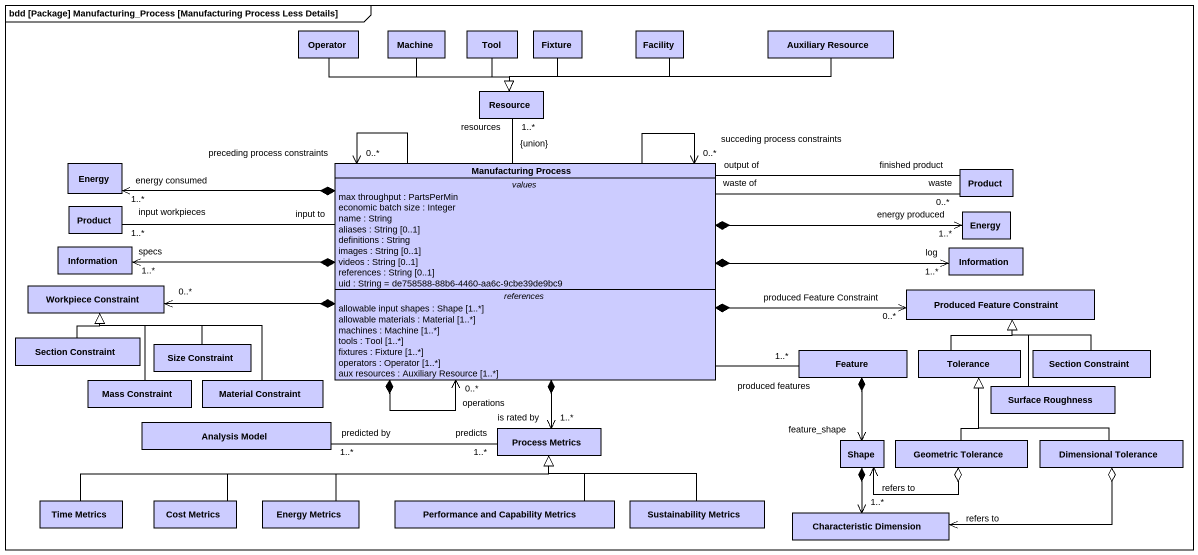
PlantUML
@startuml
mainframe bdd [Package] Manufacturing_Process [Manufacturing Process Less Details]
hide circle
hide empty members
class Operator #CCCCFF
class Machine #CCCCFF
class Tool #CCCCFF
class Fixture #CCCCFF
class Facility #CCCCFF
class "Auxiliary Resource" as Auxiliary_Resource #CCCCFF
class Resource #CCCCFF
class Energy #CCCCFF
class "Manufacturing Process" as Manufacturing_Process #CCCCFF {
  -- values --
  max throughput : PartsPerMin
  economic batch size : Integer
  name : String
  aliases : String [0..1]
  definitions : String
  images : String [0..1]
  videos : String [0..1]
  references : String [0..1]
  uid : String = de758588-88b6-4460-aa6c-9cbe39de9bc9
  -- references --
  allowable input shapes : Shape [1..*]
  allowable materials : Material [1..*]
  machines : Machine [1..*]
  tools : Tool [1..*]
  fixtures : Fixture [1..*]
  operators : Operator [1..*]
  aux resources : Auxiliary Resource [1..*]
}
class Product #CCCCFF
class "Product" as Product_2 #CCCCFF
class "Energy" as Energy_2 #CCCCFF
class Information #CCCCFF
class "Information" as Information_2 #CCCCFF
class "Workpiece Constraint" as Workpiece_Constraint #CCCCFF
class "Produced Feature Constraint" as Produced_Feature_Constraint #CCCCFF
class "Section Constraint" as Section_Constraint #CCCCFF
class "Size Constraint" as Size_Constraint #CCCCFF
class Feature #CCCCFF
class Tolerance #CCCCFF
class "Section Constraint" as Section_Constraint_2 #CCCCFF
class "Mass Constraint" as Mass_Constraint #CCCCFF
class "Material Constraint" as Material_Constraint #CCCCFF
class "Surface Roughness" as Surface_Roughness #CCCCFF
class "Analysis Model" as Analysis_Model #CCCCFF
class "Process Metrics" as Process_Metrics #CCCCFF
class Shape #CCCCFF
class "Geometric Tolerance" as Geometric_Tolerance #CCCCFF
class "Dimensional Tolerance" as Dimensional_Tolerance #CCCCFF
class "Time Metrics" as Time_Metrics #CCCCFF
class "Cost Metrics" as Cost_Metrics #CCCCFF
class "Energy Metrics" as Energy_Metrics #CCCCFF
class "Performance and Capability Metrics" as Performance_and_Capability #CCCCFF
class "Sustainability Metrics" as Sustainability_Metrics #CCCCFF
class "Characteristic Dimension" as Characteristic_Dimension #CCCCFF
Operator -right-|> Resource
Machine --|> Resource
Tool --|> Resource
Fixture --|> Resource
Facility -left-|> Resource
Auxiliary_Resource -left-|> Resource
Manufacturing_Process -up- "resources\n1..*\n{union}" Resource
Manufacturing_Process *-left-> "energy consumed\n1..*" Energy
Manufacturing_Process *--> "operations\n0..*" Manufacturing_Process
Manufacturing_Process --> "succeding process constraints\n0..*" Manufacturing_Process
Manufacturing_Process --> "preceding process constraints\n0..*" Manufacturing_Process
Manufacturing_Process "output of" -right- "finished product" Product
Manufacturing_Process "waste of" -right- "waste\n0..*" Product
Manufacturing_Process *-right-> "energy produced\n1..*" Energy_2
Manufacturing_Process *-left-> "specs\n1..*" Information
Manufacturing_Process *-right-> "log\n1..*" Information_2
Manufacturing_Process *-left-> "0..*" Workpiece_Constraint
Manufacturing_Process *-right-> "0..*\nproduced Feature Constraint" Produced_Feature_Constraint
Manufacturing_Process -right- "produced features\n1..*" Feature
Manufacturing_Process *--> "is rated by\n1..*" Process_Metrics
Product_2 "input workpieces\n1..*" -right- "input to" Manufacturing_Process
Section_Constraint -up-|> Workpiece_Constraint
Size_Constraint -left-|> Workpiece_Constraint
Feature *--> "feature_shape" Shape
Tolerance -up-|> Produced_Feature_Constraint
Section_Constraint_2 -up-|> Produced_Feature_Constraint
Mass_Constraint -up-|> Workpiece_Constraint
Material_Constraint -left-|> Workpiece_Constraint
Surface_Roughness -up-|> Produced_Feature_Constraint
Analysis_Model "predicted by\n1..*" -right- "predicts\n1..*" Process_Metrics
Shape *--> "1..*" Characteristic_Dimension
Geometric_Tolerance -up-|> Tolerance
Geometric_Tolerance o-left-> "refers to" Shape
Dimensional_Tolerance -up-|> Tolerance
Dimensional_Tolerance o-left-> "refers to" Characteristic_Dimension
Time_Metrics -right-|> Process_Metrics
Cost_Metrics -right-|> Process_Metrics
Energy_Metrics -right-|> Process_Metrics
Performance_and_Capability -up-|> Process_Metrics
Sustainability_Metrics -left-|> Process_Metrics
@enduml
